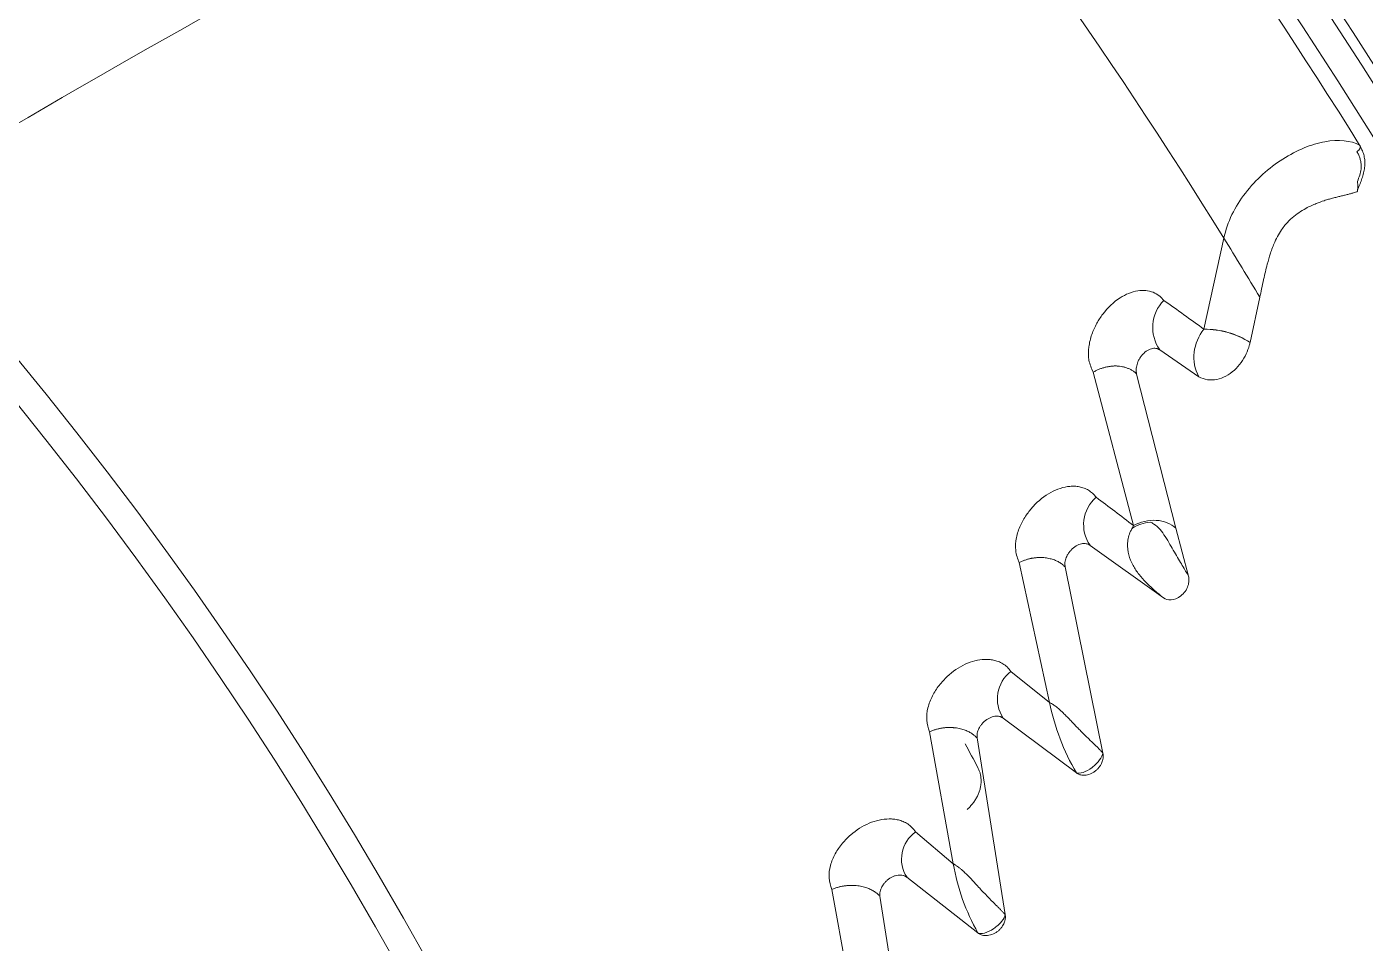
# Model space of a CAD drawing. Header units: millimetres. Extents: x 113490 to 142599, y -20467 to 115.
# Drawn here: x 132755.1 to 132871.9, y -11190.9 to -11111 of the extents above; entities that cross this region are included whole.
import ezdxf

# ---------------------------------------------------------------- set-up
doc = ezdxf.new("R2010")
doc.units = ezdxf.units.MM
doc.layers.add('DV3_0', color=7, linetype='Continuous')

msp = doc.modelspace()

# ---------------------------------------------------------------- linework, layer by layer
at = {"layer": 'DV3_0', "color": 7, "linetype": 'Continuous', "lineweight": 15}
for p, q in [((132871.14, -11125.41), (132871.13, -11125.42)), ((132859.53, -11129.47), (132857.79, -11137.41)), ((132862.66, -11134.62), (132861.81, -11138.56)), ((132857.34, -11141.56), (132853.94, -11139.2)), ((132848.13, -11141.15), (132851.65, -11154.53)), ((132851.92, -11141.31), (132855.33, -11154.74)), ((132851.65, -11154.53), (132851.56, -11154.73)), ((132855.33, -11154.74), (132856.44, -11158.93)), ((132854.26, -11160.84), (132847.86, -11156.25)), ((132841.68, -11157.76), (132844.32, -11169.95)), ((132845.69, -11158.13), (132848.98, -11174.37)), ((132844.32, -11169.95), (132840.96, -11167.25)), ((132846.68, -11176.1), (132840.29, -11171.32)), ((132833.86, -11172.51), (132835.93, -11184.02)), ((132838.02, -11173.05), (132840.46, -11188.45)), ((132835.93, -11184.02), (132832.65, -11181.24)), ((132838.08, -11190.05), (132831.89, -11185.2)), ((132825.34, -11186.26), (132826.92, -11194.99)), ((132829.54, -11186.85), (132831.63, -11200.04))]:
    msp.add_line(p, q, dxfattribs=at)
for centre, radius, start, end in [((132487.24, -11359.99), 551.5, 15.4775, 74.5225), ((132487.24, -11359.99), 456, 316.0129, 45.5635), ((132487.24, -11359.99), 477.5, 316.9802, 43.0198), ((132487.24, -11359.99), 453.5, 315.9918, 45.5613), ((132487.24, -11359.99), 457, 12.0648, 38.7918), ((133196.25, -11871.46), 872.22, 114.12782, 121.39321), ((132486.95, -11360.29), 452.62, 31.8629, 38.9292), ((132487.24, -11359.99), 343.5, 315.6512, 45.622), ((132487.24, -11359.99), 346, 316.5062, 45.3204), ((132581.66, -11302.12), 327.14, 30.7976, 31.8538), ((132856.69, -11137.25), 3.37, 135.5263, 215.3895), ((132749.75, -11284.08), 182.17, 53.6224, 54.9817), ((132860.72, -11139.83), 3.8, 140.4176, 207.0601), ((132857.88, -11144.73), 7.32, 57.4467, 90.6656), ((132857.95, -11144.46), 7.05, 56.8109, 91.3014), ((132850.46, -11154.45), 3.16, 130.9121, 214.6491), ((132748.31, -11287.54), 168.44, 52.1547, 53.5467), ((132853.49, -11157.99), 3.78, 95.905, 120.715), ((132852.36, -11156.04), 1.96, 57.2613, 67.8559), ((132853.86, -11156.22), 2.74, 147.2142, 153.9637), ((132842.79, -11169.63), 3.01, 127.446, 214.0679), ((132864.09, -11165.9), 20.18, 191.5575, 210.3468), ((132462.06, -11375.42), 425.8, 27.9832, 28.2987), ((132834.3, -11183.61), 2.88, 124.7166, 213.5116), ((132854.38, -11180.84), 18.72, 189.7816, 209.4698)]:
    msp.add_arc(centre, radius, start, end, dxfattribs=at)
at = {"layer": 'DV3_0', "color": 7, "linetype": 'Continuous', "lineweight": 20}
for centre, radius, start, end in [((132487.24, -11359.99), 461.75, 11.9044, 42.2304), ((132489.26, -11358.1), 435.17, 31.6947, 39.3007)]:
    msp.add_arc(centre, radius, start, end, dxfattribs=at)
at = {"layer": 'DV3_0', "color": 7, "linetype": 'Continuous', "lineweight": 15}
for points, knots in [([(132859.53, -11129.47), (132859.82, -11128.05), (132860.5, -11126.71), (132862.32, -11124.35), (132863.46, -11123.33), (132865.88, -11121.79), (132867.16, -11121.26), (132869.52, -11120.84), (132870.59, -11120.94), (132871.37, -11121.36)], [0, 0, 0, 0, 0.25, 0.25, 0.5, 0.5, 0.75, 0.75, 1, 1, 1, 1]), ([(132871.37, -11121.36), (132871.44, -11121.42), (132871.45, -11121.51), (132871.36, -11121.72), (132871.26, -11121.84), (132871.13, -11121.92)], [0, 0, 0, 0, 0.5, 0.5, 1, 1, 1, 1]), ([(132871.37, -11121.36), (132871.4, -11121.43), (132871.48, -11121.56), (132871.57, -11121.76), (132871.66, -11121.96), (132871.73, -11122.18), (132871.78, -11122.39), (132871.81, -11122.61), (132871.82, -11122.83), (132871.82, -11123.14), (132871.78, -11123.54), (132871.65, -11124.02), (132871.49, -11124.49), (132871.31, -11124.95), (132871.19, -11125.26), (132871.13, -11125.42)], [0, 0, 0, 0, 0.053441, 0.106823, 0.159977, 0.212862, 0.265557, 0.318103, 0.370297, 0.421864, 0.536324, 0.651095, 0.76641, 0.882048, 1, 1, 1, 1]), ([(132871.13, -11121.92), (132871.16, -11121.97), (132871.22, -11122.07), (132871.29, -11122.22), (132871.35, -11122.38), (132871.4, -11122.53), (132871.45, -11122.68), (132871.48, -11122.87), (132871.51, -11123.13), (132871.49, -11123.51), (132871.38, -11123.98), (132871.25, -11124.33), (132871.18, -11124.52)], [0, 0, 0, 0, 0.065844, 0.129396, 0.190719, 0.249962, 0.307355, 0.36321, 0.475873, 0.588457, 0.784846, 1, 1, 1, 1]), ([(132871.14, -11125.41), (132871.15, -11125.4), (132871.16, -11125.39), (132871.17, -11125.37), (132871.17, -11125.34), (132871.18, -11125.3), (132871.19, -11125.25), (132871.2, -11125.17), (132871.2, -11125.07), (132871.2, -11124.92), (132871.2, -11124.73), (132871.19, -11124.59), (132871.18, -11124.52)], [0, 0, 0, 0, 0.045104, 0.093894, 0.147075, 0.205242, 0.268921, 0.338596, 0.464685, 0.615485, 0.788015, 1, 1, 1, 1]), ([(132862.66, -11134.62), (132862.72, -11134.38), (132862.82, -11133.86), (132863.03, -11132.89), (132863.27, -11131.85), (132863.59, -11130.76), (132863.91, -11129.89), (132864.27, -11129.17), (132864.6, -11128.65), (132865, -11128.15), (132865.48, -11127.68), (132866.07, -11127.22), (132866.78, -11126.79), (132867.53, -11126.45), (132868.19, -11126.22), (132868.65, -11126.07), (132869.02, -11125.97), (132869.38, -11125.88), (132869.72, -11125.8), (132870.04, -11125.72), (132870.35, -11125.64), (132870.64, -11125.57), (132870.9, -11125.49), (132871.05, -11125.44), (132871.13, -11125.42)], [0, 0, 0, 0, 0.040231, 0.086345, 0.160439, 0.21481, 0.272378, 0.313799, 0.35158, 0.380362, 0.430328, 0.47797, 0.529874, 0.605985, 0.666019, 0.700163, 0.735058, 0.770693, 0.807058, 0.844149, 0.881968, 0.92053, 0.959861, 1, 1, 1, 1]), ([(132854.28, -11134.89), (132854.22, -11134.81), (132854.1, -11134.66), (132853.8, -11134.41), (132853.17, -11134.04), (132851.96, -11133.95), (132850.36, -11134.6), (132849.17, -11135.75), (132848.41, -11136.91), (132847.97, -11137.87), (132847.71, -11138.97), (132847.69, -11140.15), (132847.98, -11140.81), (132848.13, -11141.15)], [0, 0, 0, 0, 0.027264, 0.054523, 0.113506, 0.240954, 0.387043, 0.554418, 0.629062, 0.712518, 0.803043, 0.898853, 1, 1, 1, 1]), ([(132853.94, -11139.2), (132853.91, -11139.19), (132853.86, -11139.16), (132853.78, -11139.12), (132853.7, -11139.09), (132853.57, -11139.07), (132853.41, -11139.06), (132853.2, -11139.1), (132852.98, -11139.19), (132852.67, -11139.37), (132852.39, -11139.64), (132852.16, -11139.98), (132852.04, -11140.23), (132851.95, -11140.47), (132851.9, -11140.7), (132851.88, -11140.91), (132851.88, -11141.12), (132851.91, -11141.24), (132851.92, -11141.31)], [0, 0, 0, 0, 0.029362, 0.058549, 0.087832, 0.117479, 0.179817, 0.243639, 0.313764, 0.385745, 0.542709, 0.6233, 0.703555, 0.766315, 0.828517, 0.887168, 0.943896, 1, 1, 1, 1]), ([(132861.81, -11138.56), (132861.79, -11138.65), (132861.71, -11138.98), (132861.39, -11139.87), (132860.68, -11140.85), (132859.72, -11141.53), (132858.91, -11141.82), (132858.08, -11141.86), (132857.59, -11141.66), (132857.34, -11141.56)], [0, 0, 0, 0, 0.040227, 0.156523, 0.425511, 0.56901, 0.708916, 0.851779, 1, 1, 1, 1]), ([(132848.13, -11141.15), (132848.18, -11141.12), (132848.26, -11141.08), (132848.39, -11141.01), (132848.52, -11140.95), (132848.66, -11140.89), (132848.79, -11140.84), (132848.92, -11140.8), (132849.05, -11140.76), (132849.18, -11140.72), (132849.31, -11140.69), (132849.43, -11140.67), (132849.55, -11140.65), (132849.67, -11140.63), (132849.79, -11140.62), (132849.9, -11140.61), (132850.02, -11140.61), (132850.12, -11140.61), (132850.23, -11140.61), (132850.33, -11140.62), (132850.49, -11140.64), (132850.71, -11140.67), (132850.98, -11140.74), (132851.23, -11140.84), (132851.48, -11140.96), (132851.72, -11141.11), (132851.85, -11141.24), (132851.92, -11141.31)], [0, 0, 0, 0, 0.033962, 0.067022, 0.09926, 0.130745, 0.161535, 0.191676, 0.221209, 0.250165, 0.278572, 0.30645, 0.333819, 0.360694, 0.387087, 0.413011, 0.438473, 0.463484, 0.488049, 0.512176, 0.535866, 0.604535, 0.676059, 0.750915, 0.829536, 0.912374, 1, 1, 1, 1]), ([(132848.39, -11152.06), (132848.29, -11151.94), (132848.1, -11151.7), (132847.74, -11151.44), (132847.35, -11151.25), (132846.94, -11151.13), (132846.52, -11151.09), (132845.69, -11151.11), (132844.38, -11151.54), (132843.11, -11152.56), (132842.27, -11153.61), (132841.74, -11154.53), (132841.4, -11155.59), (132841.3, -11156.74), (132841.55, -11157.42), (132841.68, -11157.76)], [0, 0, 0, 0, 0.044448, 0.08732, 0.128788, 0.169031, 0.208035, 0.245711, 0.394808, 0.553958, 0.628764, 0.712553, 0.803274, 0.899084, 1, 1, 1, 1]), ([(132851.65, -11154.53), (132852.23, -11154.2), (132852.96, -11154.03), (132854.31, -11154.11), (132854.93, -11154.35), (132855.33, -11154.74)], [0, 0, 0, 0, 0.5, 0.5, 1, 1, 1, 1]), ([(132851.4, -11155.01), (132851.23, -11155.35), (132851.15, -11155.71), (132851.11, -11156.41), (132851.15, -11156.76), (132851.32, -11157.41), (132851.45, -11157.71), (132851.76, -11158.28), (132851.94, -11158.54), (132852.33, -11159.03), (132852.53, -11159.26), (132852.93, -11159.67), (132853.13, -11159.86), (132853.7, -11160.37), (132854.04, -11160.65), (132854.26, -11160.84)], [0, 0, 0, 0, 0.125, 0.125, 0.25, 0.25, 0.375, 0.375, 0.5, 0.5, 0.625, 0.625, 0.75, 0.75, 1, 1, 1, 1]), ([(132856.44, -11158.93), (132856.3, -11158.66), (132856.11, -11158.35), (132855.69, -11157.66), (132855.46, -11157.26), (132855.09, -11156.62), (132854.96, -11156.4), (132854.7, -11155.94), (132854.56, -11155.71), (132854.27, -11155.27), (132854.12, -11155.05), (132853.8, -11154.68), (132853.62, -11154.52), (132853.42, -11154.39)], [0, 0, 0, 0, 0.25, 0.25, 0.5, 0.5, 0.625, 0.625, 0.75, 0.75, 0.875, 0.875, 1, 1, 1, 1]), ([(132847.86, -11156.25), (132847.84, -11156.23), (132847.79, -11156.2), (132847.7, -11156.16), (132847.62, -11156.13), (132847.49, -11156.1), (132847.32, -11156.08), (132847.1, -11156.11), (132846.87, -11156.18), (132846.56, -11156.34), (132846.27, -11156.58), (132846.02, -11156.87), (132845.88, -11157.1), (132845.78, -11157.32), (132845.71, -11157.52), (132845.67, -11157.73), (132845.66, -11157.94), (132845.68, -11158.07), (132845.69, -11158.13)], [0, 0, 0, 0, 0.030086, 0.060141, 0.090432, 0.121217, 0.185591, 0.251321, 0.32233, 0.394829, 0.548781, 0.625513, 0.701915, 0.762387, 0.822068, 0.88272, 0.941531, 1, 1, 1, 1]), ([(132841.68, -11157.76), (132841.72, -11157.74), (132841.81, -11157.69), (132841.95, -11157.63), (132842.08, -11157.57), (132842.21, -11157.53), (132842.34, -11157.49), (132842.47, -11157.45), (132842.59, -11157.42), (132842.71, -11157.39), (132842.82, -11157.37), (132842.92, -11157.36), (132843.03, -11157.34), (132843.12, -11157.33), (132843.21, -11157.32), (132843.3, -11157.32), (132843.38, -11157.31), (132843.46, -11157.31), (132843.53, -11157.31), (132843.59, -11157.31), (132843.65, -11157.32), (132843.85, -11157.32), (132844.16, -11157.36), (132844.57, -11157.46), (132844.92, -11157.59), (132845.22, -11157.75), (132845.48, -11157.93), (132845.62, -11158.07), (132845.69, -11158.13)], [0, 0, 0, 0, 0.032977, 0.064623, 0.095011, 0.124194, 0.152217, 0.179111, 0.204897, 0.229593, 0.25321, 0.275753, 0.297227, 0.317632, 0.336967, 0.355229, 0.372416, 0.388523, 0.403544, 0.417476, 0.430311, 0.442045, 0.545349, 0.644314, 0.739144, 0.829909, 0.916758, 1, 1, 1, 1]), ([(132854.26, -11160.84), (132854.43, -11160.97), (132854.67, -11161.03), (132855.2, -11160.99), (132855.5, -11160.88), (132855.91, -11160.55), (132856.04, -11160.42), (132856.26, -11160.11), (132856.34, -11159.94), (132856.45, -11159.63), (132856.48, -11159.49), (132856.49, -11159.21), (132856.48, -11159.08), (132856.44, -11158.93)], [0, 0, 0, 0, 0.25, 0.25, 0.5, 0.5, 0.625, 0.625, 0.75, 0.75, 0.875, 0.875, 1, 1, 1, 1]), ([(132840.96, -11167.25), (132840.85, -11167.11), (132840.65, -11166.85), (132840.27, -11166.57), (132839.86, -11166.37), (132839.45, -11166.25), (132839.06, -11166.2), (132838.24, -11166.18), (132836.93, -11166.52), (132835.59, -11167.45), (132834.67, -11168.46), (132834.07, -11169.38), (132833.68, -11170.42), (132833.55, -11171.53), (132833.75, -11172.18), (132833.86, -11172.51)], [0, 0, 0, 0, 0.048624, 0.094156, 0.13685, 0.17668, 0.213406, 0.24691, 0.396876, 0.550422, 0.632436, 0.719781, 0.810754, 0.903952, 1, 1, 1, 1]), ([(132844.32, -11169.95), (132844.36, -11169.97), (132844.45, -11170.01), (132844.58, -11170.09), (132844.72, -11170.18), (132844.86, -11170.29), (132845.02, -11170.41), (132845.18, -11170.55), (132845.35, -11170.7), (132845.55, -11170.9), (132845.79, -11171.13), (132846.07, -11171.42), (132846.33, -11171.7), (132846.59, -11171.98), (132846.85, -11172.24), (132847.12, -11172.52), (132847.38, -11172.78), (132847.65, -11173.04), (132847.91, -11173.29), (132848.16, -11173.53), (132848.39, -11173.75), (132848.61, -11173.97), (132848.81, -11174.17), (132848.92, -11174.3), (132848.98, -11174.37)], [0, 0, 0, 0, 0.023498, 0.048897, 0.076254, 0.105618, 0.137034, 0.170541, 0.206177, 0.243975, 0.303434, 0.363525, 0.424255, 0.478728, 0.533775, 0.589597, 0.64577, 0.699948, 0.752412, 0.80346, 0.853406, 0.902578, 0.951321, 1, 1, 1, 1]), ([(132840.29, -11171.32), (132840.27, -11171.3), (132840.22, -11171.27), (132840.14, -11171.23), (132840.06, -11171.2), (132839.94, -11171.16), (132839.77, -11171.14), (132839.55, -11171.15), (132839.31, -11171.21), (132839, -11171.34), (132838.69, -11171.54), (132838.44, -11171.81), (132838.28, -11172.01), (132838.17, -11172.22), (132838.08, -11172.42), (132838.02, -11172.63), (132838, -11172.84), (132838.01, -11172.98), (132838.01, -11173.05)], [0, 0, 0, 0, 0.029381, 0.058602, 0.087885, 0.117452, 0.18253, 0.248896, 0.319951, 0.392261, 0.543681, 0.618373, 0.692652, 0.752848, 0.812262, 0.876397, 0.938375, 1, 1, 1, 1]), ([(132833.86, -11172.51), (132833.9, -11172.49), (132834, -11172.45), (132834.14, -11172.4), (132834.28, -11172.35), (132834.41, -11172.31), (132834.54, -11172.27), (132834.67, -11172.24), (132834.79, -11172.21), (132834.91, -11172.19), (132835.03, -11172.18), (132835.14, -11172.16), (132835.24, -11172.15), (132835.34, -11172.14), (132835.43, -11172.14), (132835.52, -11172.14), (132835.6, -11172.14), (132835.68, -11172.14), (132835.75, -11172.14), (132835.81, -11172.14), (132835.87, -11172.14), (132835.93, -11172.15), (132836.12, -11172.16), (132836.45, -11172.21), (132836.87, -11172.33), (132837.23, -11172.48), (132837.54, -11172.65), (132837.8, -11172.84), (132837.95, -11172.98), (132838.01, -11173.05)], [0, 0, 0, 0, 0.032244, 0.06322, 0.092989, 0.121598, 0.149081, 0.175465, 0.200767, 0.225002, 0.248177, 0.270297, 0.291365, 0.311381, 0.330344, 0.34825, 0.365097, 0.38088, 0.395595, 0.409237, 0.4218, 0.433281, 0.443674, 0.547844, 0.647183, 0.741916, 0.832156, 0.91808, 1, 1, 1, 1]), ([(132848.98, -11174.37), (132848.98, -11174.4), (132849, -11174.47), (132849.01, -11174.57), (132849.01, -11174.67), (132849, -11174.78), (132848.98, -11174.89), (132848.95, -11175.03), (132848.89, -11175.19), (132848.79, -11175.4), (132848.65, -11175.61), (132848.47, -11175.81), (132848.25, -11175.99), (132847.94, -11176.18), (132847.6, -11176.29), (132847.27, -11176.31), (132847.07, -11176.28), (132846.91, -11176.23), (132846.79, -11176.17), (132846.71, -11176.12), (132846.68, -11176.1)], [0, 0, 0, 0, 0.029941, 0.059776, 0.089719, 0.11998, 0.150766, 0.182271, 0.237743, 0.293712, 0.36616, 0.439193, 0.5137, 0.588322, 0.735295, 0.804201, 0.872533, 0.915894, 0.958168, 1, 1, 1, 1]), ([(132838.08, -11175.63), (132838.1, -11175.68), (132838.14, -11175.76), (132838.2, -11175.9), (132838.25, -11176.03), (132838.29, -11176.17), (132838.32, -11176.3), (132838.34, -11176.43), (132838.35, -11176.56), (132838.36, -11176.69), (132838.36, -11176.81), (132838.36, -11176.93), (132838.35, -11177.04), (132838.34, -11177.15), (132838.32, -11177.25), (132838.29, -11177.43), (132838.22, -11177.67), (132838.11, -11177.98), (132837.96, -11178.28), (132837.78, -11178.57), (132837.58, -11178.83), (132837.37, -11179.07), (132837.21, -11179.22), (132837.14, -11179.29)], [0, 0, 0, 0, 0.040689, 0.080596, 0.119529, 0.157341, 0.193932, 0.22923, 0.263193, 0.295792, 0.327014, 0.356851, 0.385297, 0.412348, 0.437993, 0.462221, 0.541843, 0.621089, 0.699698, 0.777369, 0.853621, 0.927915, 1, 1, 1, 1]), ([(132832.65, -11181.24), (132832.55, -11181.1), (132832.35, -11180.84), (132831.98, -11180.54), (132831.57, -11180.33), (132831.16, -11180.19), (132830.75, -11180.12), (132829.91, -11180.08), (132828.57, -11180.38), (132827.18, -11181.26), (132826.23, -11182.23), (132825.6, -11183.14), (132825.18, -11184.17), (132825.03, -11185.27), (132825.23, -11185.93), (132825.34, -11186.26)], [0, 0, 0, 0, 0.047879, 0.093131, 0.135924, 0.176323, 0.214246, 0.249573, 0.400331, 0.55084, 0.632619, 0.719752, 0.810618, 0.903787, 1, 1, 1, 1]), ([(132835.93, -11184.02), (132835.94, -11184.03), (132835.98, -11184.05), (132836.04, -11184.08), (132836.12, -11184.13), (132836.25, -11184.21), (132836.41, -11184.33), (132836.61, -11184.49), (132836.93, -11184.77), (132837.35, -11185.19), (132837.82, -11185.7), (132838.34, -11186.27), (132838.9, -11186.86), (132839.42, -11187.39), (132839.75, -11187.72), (132839.95, -11187.91), (132840.14, -11188.1), (132840.31, -11188.28), (132840.41, -11188.39), (132840.46, -11188.45)], [0, 0, 0, 0, 0.008246, 0.020454, 0.036664, 0.056913, 0.093951, 0.135263, 0.180965, 0.300632, 0.4172, 0.49772, 0.649549, 0.779717, 0.824321, 0.868366, 0.912135, 0.955916, 1, 1, 1, 1]), ([(132831.89, -11185.2), (132831.87, -11185.18), (132831.82, -11185.15), (132831.73, -11185.1), (132831.65, -11185.07), (132831.52, -11185.03), (132831.34, -11185), (132831.11, -11185.01), (132830.87, -11185.06), (132830.55, -11185.18), (132830.24, -11185.38), (132829.98, -11185.64), (132829.82, -11185.84), (132829.7, -11186.03), (132829.62, -11186.23), (132829.55, -11186.43), (132829.52, -11186.65), (132829.54, -11186.78), (132829.54, -11186.85)], [0, 0, 0, 0, 0.030729, 0.061465, 0.092461, 0.123966, 0.190052, 0.257414, 0.329029, 0.401758, 0.552091, 0.624447, 0.696235, 0.754669, 0.81231, 0.876246, 0.93817, 1, 1, 1, 1]), ([(132825.34, -11186.26), (132825.38, -11186.24), (132825.48, -11186.2), (132825.62, -11186.15), (132825.77, -11186.1), (132825.91, -11186.06), (132826.04, -11186.02), (132826.17, -11186), (132826.29, -11185.97), (132826.41, -11185.95), (132826.53, -11185.94), (132826.64, -11185.92), (132826.74, -11185.91), (132826.84, -11185.91), (132826.93, -11185.9), (132827.01, -11185.9), (132827.09, -11185.9), (132827.16, -11185.9), (132827.23, -11185.91), (132827.29, -11185.91), (132827.35, -11185.91), (132827.4, -11185.92), (132827.44, -11185.92), (132827.63, -11185.94), (132827.96, -11185.99), (132828.39, -11186.11), (132828.75, -11186.26), (132829.06, -11186.44), (132829.33, -11186.64), (132829.47, -11186.78), (132829.54, -11186.85)], [0, 0, 0, 0, 0.032464, 0.063613, 0.093501, 0.122168, 0.149645, 0.175954, 0.20111, 0.225125, 0.248005, 0.269755, 0.290377, 0.309869, 0.328231, 0.34546, 0.361553, 0.376506, 0.390315, 0.402975, 0.414482, 0.424831, 0.434019, 0.442041, 0.547052, 0.646947, 0.741997, 0.832361, 0.918252, 1, 1, 1, 1]), ([(132840.46, -11188.45), (132840.47, -11188.48), (132840.48, -11188.55), (132840.48, -11188.65), (132840.48, -11188.76), (132840.46, -11188.86), (132840.44, -11188.97), (132840.4, -11189.11), (132840.34, -11189.27), (132840.23, -11189.46), (132840.08, -11189.66), (132839.89, -11189.85), (132839.67, -11190.01), (132839.35, -11190.19), (132839, -11190.28), (132838.68, -11190.28), (132838.47, -11190.25), (132838.31, -11190.19), (132838.19, -11190.13), (132838.11, -11190.08), (132838.08, -11190.05)], [0, 0, 0, 0, 0.030327, 0.060484, 0.090695, 0.121183, 0.152165, 0.183847, 0.238646, 0.294034, 0.364857, 0.436394, 0.510055, 0.584088, 0.731546, 0.801326, 0.870591, 0.914573, 0.957501, 1, 1, 1, 1])]:
    msp.add_open_spline(points, degree=3, knots=knots, dxfattribs=at)
at = {"layer": 'DV3_0', "color": 7, "linetype": 'Continuous', "lineweight": 20}
msp.add_open_spline([(132848.98, -11174.37), (132848.96, -11174.53), (132848.76, -11174.96), (132848.05, -11175.66), (132847.22, -11176.12), (132846.8, -11176.15), (132846.68, -11176.1)], degree=3, dxfattribs=at)
msp.add_open_spline([(132840.46, -11188.45), (132840.44, -11188.62), (132840.33, -11188.83), (132839.97, -11189.27), (132839.72, -11189.49), (132839.2, -11189.85), (132838.92, -11189.99), (132838.42, -11190.13), (132838.21, -11190.13), (132838.08, -11190.05)], degree=3, knots=[0, 0, 0, 0, 0.25, 0.25, 0.5, 0.5, 0.75, 0.75, 1, 1, 1, 1], dxfattribs=at)

doc.saveas('drawing.dxf')
